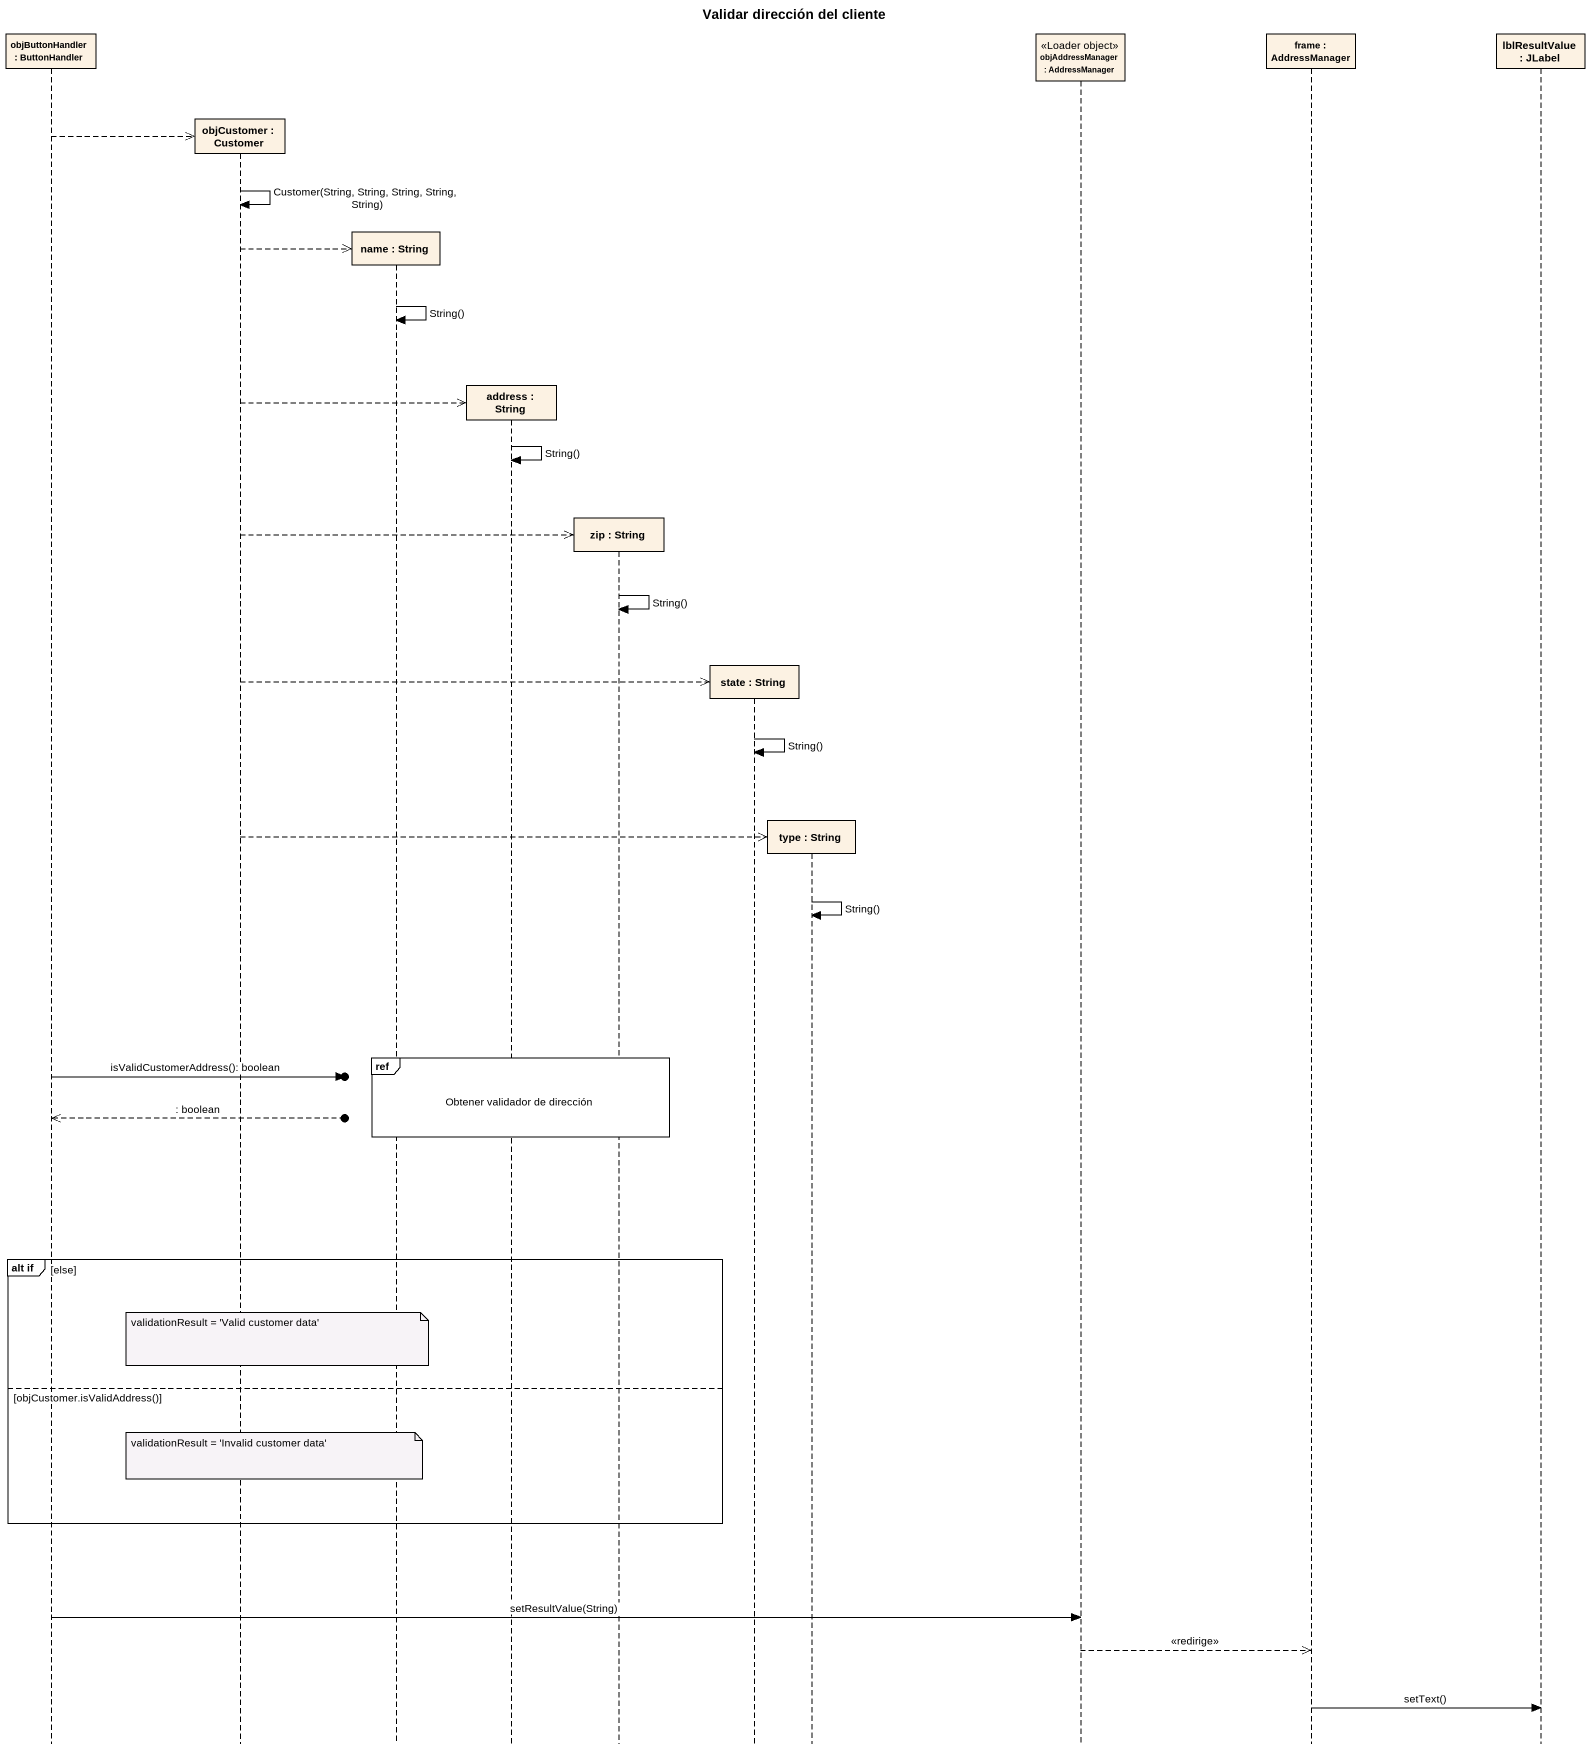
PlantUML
@startuml
title Validar dirección del cliente
hide footbox
participant "objButtonHandler : ButtonHandler" as objButtonHandler
participant "objCustomer : Customer" as objCustomer
participant "name : String" as name
participant "address : String" as address
participant "zip : String" as zip
participant "state : String" as state_
participant "type : String" as type
participant "objAddressManager : AddressManager" as objAddressManager <<Loader object>>
participant "frame : AddressManager" as frame_
participant "lblResultValue : JLabel" as lblResultValue

objButtonHandler -->> objCustomer **
objCustomer -> objCustomer : Customer(String, String, String, String, String)
objCustomer -->> name **
name -> name : String()
objCustomer -->> address **
address -> address : String()
objCustomer -->> zip **
zip -> zip : String()
objCustomer -->> state_ **
state_ -> state_ : String()
objCustomer -->> type **
type -> type : String()
ref over name, address, zip : Obtener validador de dirección
objButtonHandler ->o] : isValidCustomerAddress(): boolean
objButtonHandler <<--o] : : boolean
group alt if [else]
  note over objCustomer : validationResult = 'Valid customer data'
else objCustomer.isValidAddress()
  note over objCustomer : validationResult = 'Invalid customer data'
end
objButtonHandler -> objAddressManager : setResultValue(String)
objAddressManager -->> frame_ : <<redirige>>
frame_ -> lblResultValue : setText()
@enduml
